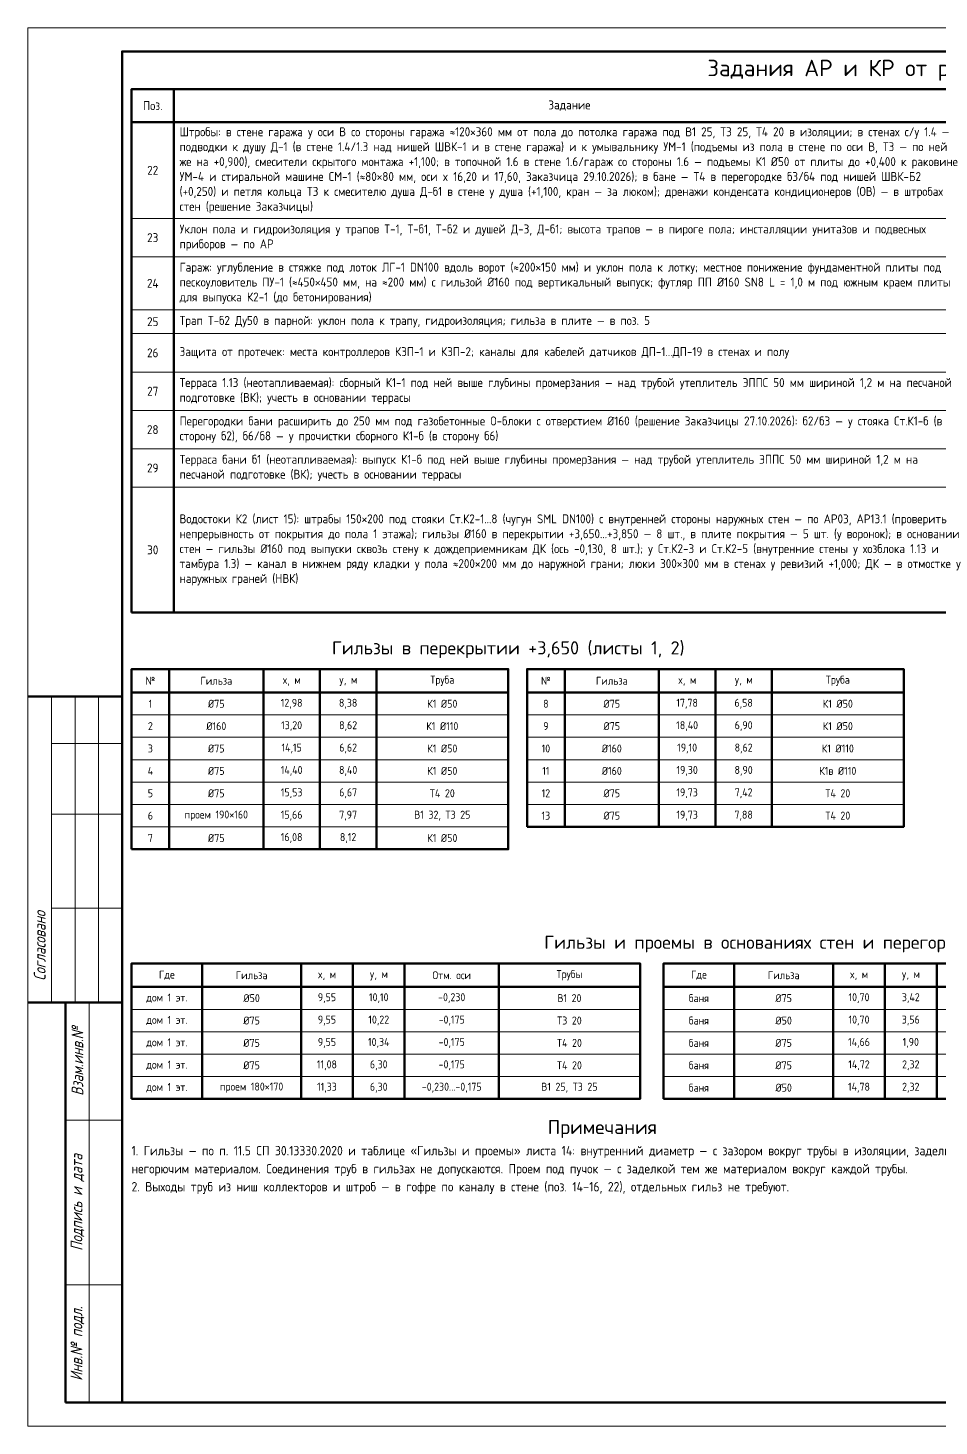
# Paper-space layout 'Лист 4' of a CAD drawing. Header units: millimetres. Extents: x 0 to 420, y 0 to 297.
# Drawn here: x 0 to 193.5, y 0 to 297 of the extents above; entities that cross this region are included whole.
import ezdxf
from ezdxf.enums import TextEntityAlignment as Align

# ---------------------------------------------------------------- set-up
doc = ezdxf.new("R2010")
doc.units = ezdxf.units.MM
for name, color, linetype, lineweight in [('Рамка', 7, 'Continuous', 50), ('Таблицы', 7, 'Continuous', 18), ('Текст', 7, 'Continuous', 18), ('Тонкие', 8, 'Continuous', 13)]:
    doc.layers.add(name, color=color, linetype=linetype, lineweight=lineweight)
doc.styles.add('GOST', font='isocpeur.ttf', dxfattribs={"width": 0.9})
doc.styles.add('GOST_I', font='isocpeur.ttf', dxfattribs={"width": 0.8})

psp = doc.layouts.new('Лист 4')

# ---------------------------------------------------------------- linework, layer by layer
at = {"layer": 'Рамка', "lineweight": 50}
psp.add_lwpolyline([(20, 5), (415, 5), (415, 292), (20, 292)], close=True, dxfattribs=at)
at = {"layer": 'Таблицы', "lineweight": 50}
for p, q in [((31, 284), (31, 172.816)), ((22, 277), (368, 277)), ((30, 160.816), (30, 122.538)), ((50, 160.816), (50, 122.538)), ((62, 160.816), (62, 122.538)), ((74, 160.816), (74, 122.538)), ((114, 160.816), (114, 127.292)), ((134, 160.816), (134, 127.292)), ((146, 160.816), (146, 127.292)), ((158, 160.816), (158, 127.292)), ((0, 155), (20, 155)), ((22, 155.816), (102, 155.816)), ((106, 155.816), (186, 155.816)), ((37, 98.276), (37, 69.506)), ((58, 98.276), (58, 69.506)), ((69, 98.276), (69, 69.506)), ((80, 98.276), (80, 69.506)), ((100, 98.276), (100, 69.506)), ((150, 98.276), (150, 69.506)), ((171, 98.276), (171, 69.506)), ((182, 98.276), (182, 69.506)), ((193, 98.276), (193, 69.506)), ((22, 93.276), (130, 93.276)), ((135, 93.276), (243, 93.276)), ((0, 90), (20, 90)), ((8, 5), (8, 90)), ((8, 5), (20, 5))]:
    psp.add_line(p, q, dxfattribs=at)
at = {"layer": 'Таблицы', "lineweight": 18}
for p, q in [((22, 256.532), (368, 256.532)), ((22, 248.376), (368, 248.376)), ((22, 237.142), (368, 237.142)), ((22, 232.064), (368, 232.064)), ((22, 223.908), (368, 223.908)), ((22, 215.752), (368, 215.752)), ((22, 207.596), (368, 207.596)), ((22, 199.44), (368, 199.44)), ((22, 172.816), (368, 172.816)), ((22, 151.062), (102, 151.062)), ((106, 151.062), (186, 151.062)), ((22, 146.308), (102, 146.308)), ((106, 146.308), (186, 146.308)), ((22, 141.554), (102, 141.554)), ((106, 141.554), (186, 141.554)), ((22, 136.8), (102, 136.8)), ((106, 136.8), (186, 136.8)), ((22, 132.046), (102, 132.046)), ((106, 132.046), (186, 132.046)), ((22, 127.292), (102, 127.292)), ((106, 127.292), (186, 127.292)), ((22, 122.538), (102, 122.538)), ((22, 88.522), (130, 88.522)), ((135, 88.522), (243, 88.522)), ((22, 83.768), (130, 83.768)), ((135, 83.768), (243, 83.768)), ((22, 79.014), (130, 79.014)), ((135, 79.014), (243, 79.014)), ((22, 74.26), (130, 74.26)), ((135, 74.26), (243, 74.26)), ((22, 69.506), (130, 69.506)), ((135, 69.506), (243, 69.506))]:
    psp.add_line(p, q, dxfattribs=at)
at = {"layer": 'Таблицы'}
for p, q in [((5, 90), (5, 155)), ((10, 90), (10, 155)), ((15, 90), (15, 155)), ((5, 145), (20, 145)), ((5, 130), (20, 130)), ((5, 110), (20, 110)), ((13, 5), (13, 90)), ((8, 65), (20, 65)), ((8, 30), (20, 30))]:
    psp.add_line(p, q, dxfattribs=at)
at = {"layer": 'Таблицы', "lineweight": 50}
for points in [[(22, 172.816), (368, 172.816), (368, 284), (22, 284)], [(22, 122.538), (102, 122.538), (102, 160.816), (22, 160.816)], [(106, 127.292), (186, 127.292), (186, 160.816), (106, 160.816)], [(22, 69.506), (130, 69.506), (130, 98.276), (22, 98.276)], [(135, 69.506), (243, 69.506), (243, 98.276), (135, 98.276)]]:
    psp.add_lwpolyline(points, close=True, dxfattribs=at)
at = {"layer": 'Тонкие'}
psp.add_lwpolyline([(0, 0), (420, 0), (420, 297), (0, 297)], close=True, dxfattribs=at)

# ---------------------------------------------------------------- texts
at = {"layer": 'Текст', "style": 'GOST'}
for s, height, p in [('Задания АР и КР от раздела ВК (окончание)', 3.5, (195, 288.5)), ('Гильзы в перекрытии +3,650 (листы 1, 2)', 2.8, (102, 165.316)), ('Гильзы и проемы в основаниях стен и перегородок, в выгородке Б2 — 14 (поз. 19)', 2.8, (184, 102.776)), ('Примечания', 3, (122, 63.506))]:
    psp.add_text(s, height=height, dxfattribs=at).set_placement(p, align=Align.MIDDLE_CENTER)
for s, insert, char_height, width, attachment_point in [('Поз.', (26.5, 280.5), 1.9, 7, 5), ('Задание', (115, 280.5), 1.9, 166, 5), ('Штробы: в стене гаража у оси В со стороны гаража ≈120×360 мм от пола до потолка гаража под В1 25, Т3 25, Т4 20 в изоляции; в стенах с/у 1.4 — подводки к душу Д-1 (в стене 1.4/1.3 над нишей ШВК-1 и в стене гаража) и к умывальнику УМ-1 (подъемы из пола в стене по оси В, Т3 — по ней же на +0,900), смесители скрытого монтажа +1,100; в топочной 1.6 в стене 1.6/гараж со стороны 1.6 — подъемы К1 Ø50 от плиты до +0,400 к раковине УМ-4 и стиральной машине СМ-1 (≈80×80 мм, оси x 16,20 и 17,60, Заказчица 29.10.2026); в бане — Т4 в перегородке б3/б4 под нишей ШВК-Б2 (+0,250) и петля кольца Т3 к смесителю душа Д-б1 в стене у душа (+1,100, кран — за люком); дренажи конденсата кондиционеров (ОВ) — в штробах стен (решение Заказчицы)', (32.2, 266.766), 1.9, 165.6, 4), ('22', (26.5, 266.766), 1.9, 7, 5), ('23', (26.5, 252.454), 1.9, 7, 5), ('Уклон пола и гидроизоляция у трапов Т-1, Т-б1, Т-б2 и душей Д-3, Д-б1; высота трапов — в пироге пола; инсталляции унитазов и подвесных приборов — по АР', (32.2, 252.454), 1.9, 165.6, 4), ('Гараж: углубление в стяжке под лоток ЛГ-1 DN100 вдоль ворот (≈200×150 мм) и уклон пола к лотку; местное понижение фундаментной плиты под пескоуловитель ПУ-1 (≈450×450 мм, на ≈200 мм) с гильзой Ø160 под вертикальный выпуск; футляр ПП Ø160 SN8 L = 1,0 м под южным краем плиты для выпуска К2-1 (до бетонирования)', (32.2, 242.759), 1.9, 165.6, 4), ('24', (26.5, 242.759), 1.9, 7, 5), ('25', (26.5, 234.603), 1.9, 7, 5), ('Трап Т-б2 Ду50 в парной: уклон пола к трапу, гидроизоляция; гильза в плите — в поз. 5', (32.2, 234.603), 1.9, 165.6, 4), ('26', (26.5, 227.986), 1.9, 7, 5), ('Защита от протечек: места контроллеров КЗП-1 и КЗП-2; каналы для кабелей датчиков ДП-1...ДП-19 в стенах и полу', (32.2, 227.986), 1.9, 165.6, 4), ('Терраса 1.13 (неотапливаемая): сборный К1-1 под ней выше глубины промерзания — над трубой утеплитель ЭППС 50 мм шириной 1,2 м на песчаной подготовке (ВК); учесть в основании террасы', (32.2, 219.83), 1.9, 165.6, 4), ('27', (26.5, 219.83), 1.9, 7, 5), ('Перегородки бани расширить до 250 мм под газобетонные О-блоки с отверстием Ø160 (решение Заказчицы 27.10.2026): б2/б3 — у стояка Ст.К1-б (в сторону б2), б6/б8 — у прочистки сборного К1-б (в сторону б6)', (32.2, 211.674), 1.9, 165.6, 4), ('28', (26.5, 211.674), 1.9, 7, 5), ('Терраса бани б1 (неотапливаемая): выпуск К1-б под ней выше глубины промерзания — над трубой утеплитель ЭППС 50 мм шириной 1,2 м на песчаной подготовке (ВК); учесть в основании террасы', (32.2, 203.518), 1.9, 165.6, 4), ('29', (26.5, 203.518), 1.9, 7, 5), ('Водостоки К2 (лист 15): штрабы 150×200 под стояки Ст.К2-1...8 (чугун SML DN100) с внутренней стороны наружных стен — по АР03, АР13.1 (проверить непрерывность от покрытия до пола 1 этажа); гильзы Ø160 в перекрытии +3,650...+3,850 — 8 шт., в плите покрытия — 5 шт. (у воронок); в основании стен — гильзы Ø160 под выпуски сквозь стену к дождеприемникам ДК (ось -0,130, 8 шт.); у Ст.К2-3 и Ст.К2-5 (внутренние стены у хозблока 1.13 и тамбура 1.3) — канал в нижнем ряду кладки у пола ≈200×200 мм до наружной грани; люки 300×300 мм в стенах у ревизий +1,000; ДК — в отмостке у наружных граней (НВК)', (32.2, 186.128), 1.9, 165.6, 4), ('30', (26.5, 186.128), 1.9, 7, 5), ('№', (26, 158.316), 1.7, 6, 5), ('Гильза', (40, 158.316), 1.7, 18, 5), ('x, м', (56, 158.316), 1.7, 10, 5), ('y, м', (68, 158.316), 1.7, 10, 5), ('Труба', (88, 158.316), 1.7, 26, 5), ('№', (110, 158.316), 1.7, 6, 5), ('Гильза', (124, 158.316), 1.7, 18, 5), ('x, м', (140, 158.316), 1.7, 10, 5), ('y, м', (152, 158.316), 1.7, 10, 5), ('Труба', (172, 158.316), 1.7, 26, 5), ('12,98', (56, 153.439), 1.7, 10, 5), ('8,38', (68, 153.439), 1.7, 10, 5), ('17,78', (140, 153.439), 1.7, 10, 5), ('6,58', (152, 153.439), 1.7, 10, 5), ('1', (26, 153.439), 1.7, 6, 5), ('Ø75', (40, 153.439), 1.7, 18, 5), ('К1 Ø50', (88, 153.439), 1.7, 26, 5), ('8', (110, 153.439), 1.7, 6, 5), ('Ø75', (124, 153.439), 1.7, 18, 5), ('К1 Ø50', (172, 153.439), 1.7, 26, 5), ('2', (26, 148.685), 1.7, 6, 5), ('Ø160', (40, 148.685), 1.7, 18, 5), ('13,20', (56, 148.685), 1.7, 10, 5), ('8,62', (68, 148.685), 1.7, 10, 5), ('К1 Ø110', (88, 148.685), 1.7, 26, 5), ('9', (110, 148.685), 1.7, 6, 5), ('Ø75', (124, 148.685), 1.7, 18, 5), ('18,40', (140, 148.685), 1.7, 10, 5), ('6,90', (152, 148.685), 1.7, 10, 5), ('К1 Ø50', (172, 148.685), 1.7, 26, 5), ('3', (26, 143.931), 1.7, 6, 5), ('Ø75', (40, 143.931), 1.7, 18, 5), ('14,15', (56, 143.931), 1.7, 10, 5), ('6,62', (68, 143.931), 1.7, 10, 5), ('К1 Ø50', (88, 143.931), 1.7, 26, 5), ('10', (110, 143.931), 1.7, 6, 5), ('Ø160', (124, 143.931), 1.7, 18, 5), ('19,10', (140, 143.931), 1.7, 10, 5), ('8,62', (152, 143.931), 1.7, 10, 5), ('К1 Ø110', (172, 143.931), 1.7, 26, 5), ('4', (26, 139.177), 1.7, 6, 5), ('Ø75', (40, 139.177), 1.7, 18, 5), ('14,40', (56, 139.177), 1.7, 10, 5), ('8,40', (68, 139.177), 1.7, 10, 5), ('К1 Ø50', (88, 139.177), 1.7, 26, 5), ('11', (110, 139.177), 1.7, 6, 5), ('Ø160', (124, 139.177), 1.7, 18, 5), ('19,30', (140, 139.177), 1.7, 10, 5), ('8,90', (152, 139.177), 1.7, 10, 5), ('К1в Ø110', (172, 139.177), 1.7, 26, 5), ('5', (26, 134.423), 1.7, 6, 5), ('Ø75', (40, 134.423), 1.7, 18, 5), ('15,53', (56, 134.423), 1.7, 10, 5), ('6,67', (68, 134.423), 1.7, 10, 5), ('Т4 20', (88, 134.423), 1.7, 26, 5), ('12', (110, 134.423), 1.7, 6, 5), ('Ø75', (124, 134.423), 1.7, 18, 5), ('19,73', (140, 134.423), 1.7, 10, 5), ('7,42', (152, 134.423), 1.7, 10, 5), ('Т4 20', (172, 134.423), 1.7, 26, 5), ('проем 190×160', (40, 129.669), 1.7, 18, 5), ('15,66', (56, 129.669), 1.7, 10, 5), ('7,97', (68, 129.669), 1.7, 10, 5), ('В1 32, Т3 25', (88, 129.669), 1.7, 26, 5), ('19,73', (140, 129.669), 1.7, 10, 5), ('7,88', (152, 129.669), 1.7, 10, 5), ('6', (26, 129.669), 1.7, 6, 5), ('13', (110, 129.669), 1.7, 6, 5), ('Ø75', (124, 129.669), 1.7, 18, 5), ('Т4 20', (172, 129.669), 1.7, 26, 5), ('7', (26, 124.915), 1.7, 6, 5), ('Ø75', (40, 124.915), 1.7, 18, 5), ('16,08', (56, 124.915), 1.7, 10, 5), ('8,12', (68, 124.915), 1.7, 10, 5), ('К1 Ø50', (88, 124.915), 1.7, 26, 5), ('Где', (29.5, 95.776), 1.7, 13, 5), ('Гильза', (47.5, 95.776), 1.7, 19, 5), ('x, м', (63.5, 95.776), 1.7, 9, 5), ('y, м', (74.5, 95.776), 1.7, 9, 5), ('Отм. оси', (90, 95.776), 1.7, 18, 5), ('Трубы', (115, 95.776), 1.7, 28, 5), ('Где', (142.5, 95.776), 1.7, 13, 5), ('Гильза', (160.5, 95.776), 1.7, 19, 5), ('x, м', (176.5, 95.776), 1.7, 9, 5), ('y, м', (187.5, 95.776), 1.7, 9, 5), ('дом 1 эт.', (29.5, 90.899), 1.7, 13, 5), ('Ø50', (47.5, 90.899), 1.7, 19, 5), ('9,55', (63.5, 90.899), 1.7, 9, 5), ('10,10', (74.5, 90.899), 1.7, 9, 5), ('-0,230', (90, 90.899), 1.7, 18, 5), ('В1 20', (115, 90.899), 1.7, 28, 5), ('баня', (142.5, 90.899), 1.7, 13, 5), ('Ø75', (160.5, 90.899), 1.7, 19, 5), ('10,70', (176.5, 90.899), 1.7, 9, 5), ('3,42', (187.5, 90.899), 1.7, 9, 5), ('дом 1 эт.', (29.5, 86.145), 1.7, 13, 5), ('Ø75', (47.5, 86.145), 1.7, 19, 5), ('9,55', (63.5, 86.145), 1.7, 9, 5), ('10,22', (74.5, 86.145), 1.7, 9, 5), ('-0,175', (90, 86.145), 1.7, 18, 5), ('Т3 20', (115, 86.145), 1.7, 28, 5), ('баня', (142.5, 86.145), 1.7, 13, 5), ('Ø50', (160.5, 86.145), 1.7, 19, 5), ('10,70', (176.5, 86.145), 1.7, 9, 5), ('3,56', (187.5, 86.145), 1.7, 9, 5), ('дом 1 эт.', (29.5, 81.391), 1.7, 13, 5), ('Ø75', (47.5, 81.391), 1.7, 19, 5), ('9,55', (63.5, 81.391), 1.7, 9, 5), ('10,34', (74.5, 81.391), 1.7, 9, 5), ('-0,175', (90, 81.391), 1.7, 18, 5), ('Т4 20', (115, 81.391), 1.7, 28, 5), ('баня', (142.5, 81.391), 1.7, 13, 5), ('Ø75', (160.5, 81.391), 1.7, 19, 5), ('14,66', (176.5, 81.391), 1.7, 9, 5), ('1,90', (187.5, 81.391), 1.7, 9, 5), ('дом 1 эт.', (29.5, 76.637), 1.7, 13, 5), ('Ø75', (47.5, 76.637), 1.7, 19, 5), ('11,08', (63.5, 76.637), 1.7, 9, 5), ('6,30', (74.5, 76.637), 1.7, 9, 5), ('-0,175', (90, 76.637), 1.7, 18, 5), ('Т4 20', (115, 76.637), 1.7, 28, 5), ('баня', (142.5, 76.637), 1.7, 13, 5), ('Ø75', (160.5, 76.637), 1.7, 19, 5), ('14,72', (176.5, 76.637), 1.7, 9, 5), ('2,32', (187.5, 76.637), 1.7, 9, 5), ('дом 1 эт.', (29.5, 71.883), 1.7, 13, 5), ('проем 180×170', (47.5, 71.883), 1.7, 19, 5), ('11,33', (63.5, 71.883), 1.7, 9, 5), ('6,30', (74.5, 71.883), 1.7, 9, 5), ('-0,230...-0,175', (90, 71.883), 1.7, 18, 5), ('В1 25, Т3 25', (115, 71.883), 1.7, 28, 5), ('баня', (142.5, 71.883), 1.7, 13, 5), ('Ø50', (160.5, 71.883), 1.7, 19, 5), ('14,78', (176.5, 71.883), 1.7, 9, 5), ('2,32', (187.5, 71.883), 1.7, 9, 5)]:
    psp.add_mtext(s, dxfattribs=dict(at, insert=insert, char_height=char_height, width=width, attachment_point=attachment_point))
at = {"layer": 'Текст', "char_height": 2.5, "attachment_point": 5, "rotation": 90, "style": 'GOST_I'}
for s, insert in [('{\\W0.8;\\Q15;Согласовано}', (2.5, 102)), ('{\\W0.8;\\Q15;Взам.инв.№}', (10.5, 77.5)), ('{\\W0.8;\\Q15;Подпись и дата}', (10.5, 47.5)), ('{\\W0.8;\\Q15;Инв.№ подл.}', (10.5, 17.5))]:
    psp.add_mtext(s, dxfattribs=dict(at, insert=insert))
at = {"layer": 'Текст', "insert": (22, 59.506), "char_height": 2, "width": 200, "attachment_point": 1, "line_spacing_factor": 1.15, "style": 'GOST'}
psp.add_mtext('1. Гильзы — по п. 11.5 СП 30.13330.2020 и таблице «Гильзы и проемы» листа 14: внутренний диаметр — с зазором вокруг трубы в изоляции, заделка — эластичным негорючим материалом. Соединения труб в гильзах не допускаются. Проем под пучок — с заделкой тем же материалом вокруг каждой трубы.\\P2. Выходы труб из ниш коллекторов и штроб — в гофре по каналу в стене (поз. 14–16, 22), отдельных гильз не требуют.', dxfattribs=at)

doc.saveas('drawing.dxf')
